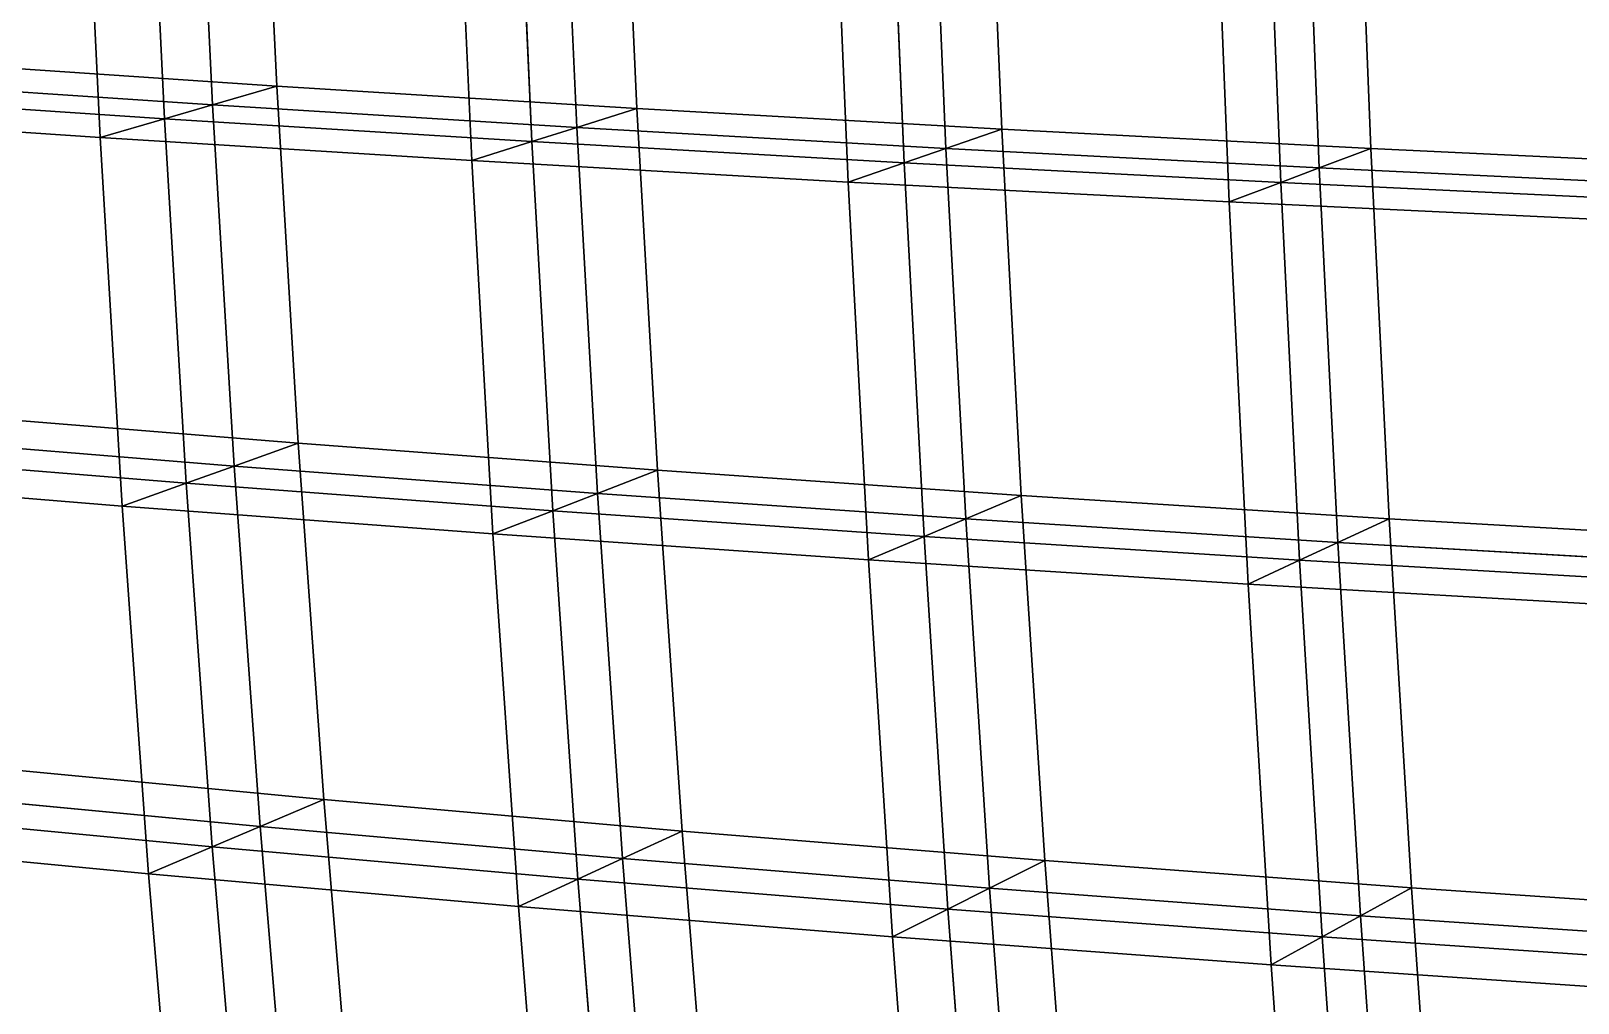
# Model space of a CAD drawing. Extents: x -25.3 to 28.3, y -25.5 to 26.5.
# Drawn here: x -15.335 to -11.232, y -6.714 to -4.135 of the extents above; entities that cross this region are included whole.
import ezdxf

# ---------------------------------------------------------------- set-up
doc = ezdxf.new("R2010")
doc.units = 0
doc.header["$MEASUREMENT"] = 0
for name, color, linetype in [('LowerTendons', 7, 'CONTINUOUS'), ('TestBases', 7, 'CONTINUOUS'), ('UpperTendons', 7, 'CONTINUOUS')]:
    doc.layers.add(name, color=color, linetype=linetype)

msp = doc.modelspace()

# ---------------------------------------------------------------- linework, layer by layer
at = {"layer": 'LowerTendons'}
for p, q in [((-14.85325, -4.33102, 31.28312), (-15.80615, -4.26712, 30.82154)), ((-13.88706, -4.3909, 31.7156), (-14.85325, -4.33102, 31.28312)), ((-12.90847, -4.4467, 32.11866), (-13.88706, -4.3909, 31.7156)), ((-11.91838, -4.49838, 32.49195), (-12.90847, -4.4467, 32.11866)), ((-10.91768, -4.5459, 32.83518), (-11.91838, -4.49838, 32.49195)), ((-14.79602, -5.28971, 31.16259), (-15.74702, -5.21225, 30.70625)), ((-13.83207, -5.36227, 31.59003), (-14.79602, -5.28971, 31.16259)), ((-12.85606, -5.42986, 31.98825), (-13.83207, -5.36227, 31.59003)), ((-11.86887, -5.49245, 32.35696), (-12.85606, -5.42986, 31.98825)), ((-10.87137, -5.54998, 32.69589), (-11.86887, -5.49245, 32.35696)), ((-14.72727, -6.24611, 31.01779), (-15.67597, -6.15547, 30.5677)), ((-13.76604, -6.33097, 31.43922), (-14.72727, -6.24611, 31.01779)), ((-12.79315, -6.41001, 31.8317), (-13.76604, -6.33097, 31.43922)), ((-11.80945, -6.48316, 32.19496), (-12.79315, -6.41001, 31.8317)), ((-10.8158, -6.55038, 32.52877), (-11.80945, -6.48316, 32.19496))]:
    msp.add_line(p, q, dxfattribs=at)
at = {"layer": 'TestBases'}
for points in [[(-14.89899, -3.37047, 31.37945), (-15.85339, -3.32044, 30.91367), (-15.80615, -4.26712, 30.82154), (-14.85325, -4.33102, 31.28312)], [(-14.89899, -3.37047, 31.37945), (-15.85339, -3.32044, 30.91367), (-15.80615, -4.26712, 30.82154), (-14.85325, -4.33102, 31.28312)], [(-14.72822, -3.33184, 31.0198), (-15.67169, -3.28239, 30.55935), (-15.62499, -4.21821, 30.46829), (-14.68301, -4.28138, 30.92457)], [(-15.02706, -3.39945, 31.64919), (-15.98966, -3.34899, 31.1794), (-15.94201, -4.3038, 31.08648), (-14.98092, -4.36825, 31.55203)], [(-15.02706, -3.39945, 31.64919), (-15.98966, -3.34899, 31.1794), (-15.94201, -4.3038, 31.08648), (-14.98092, -4.36825, 31.55203)], [(-14.72822, -3.33184, 31.0198), (-14.68301, -4.28138, 30.92457), (-14.85325, -4.33102, 31.28312), (-14.89899, -3.37047, 31.37945)], [(-14.68301, -4.28138, 30.92457), (-14.72822, -3.33184, 31.0198), (-14.89899, -3.37047, 31.37945), (-14.85325, -4.33102, 31.28312)], [(-13.77135, -3.3782, 31.45135), (-14.72822, -3.33184, 31.0198), (-14.68301, -4.28138, 30.92457), (-13.7279, -4.34057, 31.3521)], [(-15.19782, -3.43808, 32.00884), (-16.17136, -3.38704, 31.53371), (-16.12317, -4.3527, 31.43974), (-15.15116, -4.41789, 31.91057)], [(-15.02706, -3.39945, 31.64919), (-14.98092, -4.36825, 31.55203), (-15.15116, -4.41789, 31.91057), (-15.19782, -3.43808, 32.00884)], [(-14.98092, -4.36825, 31.55203), (-15.02706, -3.39945, 31.64919), (-15.19782, -3.43808, 32.00884), (-15.15116, -4.41789, 31.91057)], [(-14.89899, -3.37047, 31.37945), (-14.85325, -4.33102, 31.28312), (-14.98092, -4.36825, 31.55203), (-15.02706, -3.39945, 31.64919)], [(-14.85325, -4.33102, 31.28312), (-14.89899, -3.37047, 31.37945), (-15.02706, -3.39945, 31.64919), (-14.98092, -4.36825, 31.55203)], [(-14.05077, -3.44674, 32.0895), (-15.02706, -3.39945, 31.64919), (-14.98092, -4.36825, 31.55203), (-14.00643, -4.42864, 31.98823)], [(-14.05077, -3.44674, 32.0895), (-15.02706, -3.39945, 31.64919), (-14.98092, -4.36825, 31.55203), (-14.00643, -4.42864, 31.98823)], [(-13.93102, -3.41736, 31.81601), (-14.89899, -3.37047, 31.37945), (-14.85325, -4.33102, 31.28312), (-13.88706, -4.3909, 31.7156)], [(-13.93102, -3.41736, 31.81601), (-14.89899, -3.37047, 31.37945), (-14.85325, -4.33102, 31.28312), (-13.88706, -4.3909, 31.7156)], [(-13.77135, -3.3782, 31.45135), (-13.7279, -4.34057, 31.3521), (-13.88706, -4.3909, 31.7156), (-13.93102, -3.41736, 31.81601)], [(-13.7279, -4.34057, 31.3521), (-13.77135, -3.3782, 31.45135), (-13.93102, -3.41736, 31.81601), (-13.88706, -4.3909, 31.7156)], [(-12.80196, -3.42141, 31.85363), (-13.77135, -3.3782, 31.45135), (-13.7279, -4.34057, 31.3521), (-12.76053, -4.39573, 31.75054)], [(-14.21044, -3.48591, 32.45415), (-15.19782, -3.43808, 32.00884), (-15.15116, -4.41789, 31.91057), (-14.1656, -4.47897, 32.35173)], [(-13.93102, -3.41736, 31.81601), (-13.88706, -4.3909, 31.7156), (-14.00643, -4.42864, 31.98823), (-14.05077, -3.44674, 32.0895)], [(-13.88706, -4.3909, 31.7156), (-13.93102, -3.41736, 31.81601), (-14.05077, -3.44674, 32.0895), (-14.00643, -4.42864, 31.98823)], [(-12.95039, -3.46107, 32.22295), (-13.93102, -3.41736, 31.81601), (-13.88706, -4.3909, 31.7156), (-12.90847, -4.4467, 32.11866)], [(-12.95039, -3.46107, 32.22295), (-13.93102, -3.41736, 31.81601), (-13.88706, -4.3909, 31.7156), (-12.90847, -4.4467, 32.11866)], [(-12.80196, -3.42141, 31.85363), (-12.76053, -4.39573, 31.75054), (-12.90847, -4.4467, 32.11866), (-12.95039, -3.46107, 32.22295)], [(-12.76053, -4.39573, 31.75054), (-12.80196, -3.42141, 31.85363), (-12.95039, -3.46107, 32.22295), (-12.90847, -4.4467, 32.11866)], [(-11.82094, -3.46143, 32.22629), (-12.80196, -3.42141, 31.85363), (-12.76053, -4.39573, 31.75054), (-11.78178, -4.44682, 32.11955)], [(-14.05077, -3.44674, 32.0895), (-14.00643, -4.42864, 31.98823), (-14.1656, -4.47897, 32.35173), (-14.21044, -3.48591, 32.45415)], [(-14.00643, -4.42864, 31.98823), (-14.05077, -3.44674, 32.0895), (-14.21044, -3.48591, 32.45415), (-14.1656, -4.47897, 32.35173)], [(-13.21014, -3.53049, 32.86925), (-14.21044, -3.48591, 32.45415), (-14.1656, -4.47897, 32.35173), (-13.16738, -4.53589, 32.76287)], [(-13.06171, -3.49083, 32.49994), (-14.05077, -3.44674, 32.0895), (-14.00643, -4.42864, 31.98823), (-13.01944, -4.48492, 32.39475)], [(-13.06171, -3.49083, 32.49994), (-14.05077, -3.44674, 32.0895), (-14.00643, -4.42864, 31.98823), (-13.01944, -4.48492, 32.39475)], [(-12.95039, -3.46107, 32.22295), (-12.90847, -4.4467, 32.11866), (-13.01944, -4.48492, 32.39475), (-13.06171, -3.49083, 32.49994)], [(-12.90847, -4.4467, 32.11866), (-12.95039, -3.46107, 32.22295), (-13.06171, -3.49083, 32.49994), (-13.01944, -4.48492, 32.39475)], [(-11.95799, -3.50157, 32.59993), (-12.95039, -3.46107, 32.22295), (-12.90847, -4.4467, 32.11866), (-11.91838, -4.49838, 32.49195)], [(-11.95799, -3.50157, 32.59993), (-12.95039, -3.46107, 32.22295), (-12.90847, -4.4467, 32.11866), (-11.91838, -4.49838, 32.49195)], [(-11.82094, -3.46143, 32.22629), (-11.78178, -4.44682, 32.11955), (-11.91838, -4.49838, 32.49195), (-11.95799, -3.50157, 32.59993)], [(-11.78178, -4.44682, 32.11955), (-11.82094, -3.46143, 32.22629), (-11.95799, -3.50157, 32.59993), (-11.91838, -4.49838, 32.49195)], [(-10.82919, -3.49825, 32.56902), (-11.82094, -3.46143, 32.22629), (-11.78178, -4.44682, 32.11955), (-10.79255, -4.4938, 32.45884)], [(-13.06171, -3.49083, 32.49994), (-13.01944, -4.48492, 32.39475), (-13.16738, -4.53589, 32.76287), (-13.21014, -3.53049, 32.86925)], [(-13.01944, -4.48492, 32.39475), (-13.06171, -3.49083, 32.49994), (-13.21014, -3.53049, 32.86925), (-13.16738, -4.53589, 32.76287)], [(-12.06078, -3.53167, 32.88016), (-13.06171, -3.49083, 32.49994), (-13.01944, -4.48492, 32.39475), (-12.02083, -4.53705, 32.77125)], [(-12.06078, -3.53167, 32.88016), (-13.06171, -3.49083, 32.49994), (-13.01944, -4.48492, 32.39475), (-12.02083, -4.53705, 32.77125)], [(-11.95799, -3.50157, 32.59993), (-11.91838, -4.49838, 32.49195), (-12.02083, -4.53705, 32.77125), (-12.06078, -3.53167, 32.88016)], [(-11.91838, -4.49838, 32.49195), (-11.95799, -3.50157, 32.59993), (-12.06078, -3.53167, 32.88016), (-12.02083, -4.53705, 32.77125)], [(-10.95474, -3.53881, 32.94663), (-11.95799, -3.50157, 32.59993), (-11.91838, -4.49838, 32.49195), (-10.91768, -4.5459, 32.83518)], [(-10.95474, -3.53881, 32.94663), (-11.95799, -3.50157, 32.59993), (-11.91838, -4.49838, 32.49195), (-10.91768, -4.5459, 32.83518)], [(-12.19784, -3.5718, 33.2538), (-13.21014, -3.53049, 32.86925), (-13.16738, -4.53589, 32.76287), (-12.15743, -4.5886, 33.14365)], [(-12.06078, -3.53167, 32.88016), (-12.02083, -4.53705, 32.77125), (-12.15743, -4.5886, 33.14365), (-12.19784, -3.5718, 33.2538)], [(-12.02083, -4.53705, 32.77125), (-12.06078, -3.53167, 32.88016), (-12.19784, -3.5718, 33.2538), (-12.15743, -4.5886, 33.14365)], [(-11.04891, -3.56922, 33.22984), (-12.06078, -3.53167, 32.88016), (-12.02083, -4.53705, 32.77125), (-11.01153, -4.58497, 33.11743)], [(-11.04891, -3.56922, 33.22984), (-12.06078, -3.53167, 32.88016), (-12.02083, -4.53705, 32.77125), (-11.01153, -4.58497, 33.11743)], [(-11.17446, -3.60978, 33.60745), (-12.19784, -3.5718, 33.2538), (-12.15743, -4.5886, 33.14365), (-11.13666, -4.63708, 33.49376)], [(-15.62499, -4.21821, 30.46829), (-14.68301, -4.28138, 30.92457), (-14.85325, -4.33102, 31.28312), (-15.80615, -4.26712, 30.82154)], [(-14.68301, -4.28138, 30.92457), (-15.62499, -4.21821, 30.46829), (-15.80615, -4.26712, 30.82154), (-14.85325, -4.33102, 31.28312)], [(-14.68301, -4.28138, 30.92457), (-15.62499, -4.21821, 30.46829), (-15.56654, -5.15251, 30.35432), (-14.62644, -5.22908, 30.80542)], [(-15.94201, -4.3038, 31.08648), (-14.98092, -4.36825, 31.55203), (-15.15116, -4.41789, 31.91057), (-16.12317, -4.3527, 31.43974)], [(-14.98092, -4.36825, 31.55203), (-15.94201, -4.3038, 31.08648), (-16.12317, -4.3527, 31.43974), (-15.15116, -4.41789, 31.91057)], [(-15.80615, -4.26712, 30.82154), (-14.85325, -4.33102, 31.28312), (-14.98092, -4.36825, 31.55203), (-15.94201, -4.3038, 31.08648)], [(-14.85325, -4.33102, 31.28312), (-15.80615, -4.26712, 30.82154), (-15.94201, -4.3038, 31.08648), (-14.98092, -4.36825, 31.55203)], [(-14.98092, -4.36825, 31.55203), (-15.94201, -4.3038, 31.08648), (-15.88238, -5.25705, 30.9702), (-14.9232, -5.33518, 31.43046)], [(-14.98092, -4.36825, 31.55203), (-15.94201, -4.3038, 31.08648), (-15.88238, -5.25705, 30.9702), (-14.9232, -5.33518, 31.43046)], [(-14.85325, -4.33102, 31.28312), (-15.80615, -4.26712, 30.82154), (-15.74702, -5.21225, 30.70625), (-14.79602, -5.28971, 31.16259)], [(-14.85325, -4.33102, 31.28312), (-15.80615, -4.26712, 30.82154), (-15.74702, -5.21225, 30.70625), (-14.79602, -5.28971, 31.16259)], [(-14.68301, -4.28138, 30.92457), (-13.7279, -4.34057, 31.3521), (-13.88706, -4.3909, 31.7156), (-14.85325, -4.33102, 31.28312)], [(-13.7279, -4.34057, 31.3521), (-14.68301, -4.28138, 30.92457), (-14.85325, -4.33102, 31.28312), (-13.88706, -4.3909, 31.7156)], [(-14.68301, -4.28138, 30.92457), (-14.62644, -5.22908, 30.80542), (-14.79602, -5.28971, 31.16259), (-14.85325, -4.33102, 31.28312)], [(-14.62644, -5.22908, 30.80542), (-14.68301, -4.28138, 30.92457), (-14.85325, -4.33102, 31.28312), (-14.79602, -5.28971, 31.16259)], [(-13.7279, -4.34057, 31.3521), (-14.68301, -4.28138, 30.92457), (-14.62644, -5.22908, 30.80542), (-13.67354, -5.30081, 31.22796)], [(-14.85325, -4.33102, 31.28312), (-13.88706, -4.3909, 31.7156), (-14.00643, -4.42864, 31.98823), (-14.98092, -4.36825, 31.55203)], [(-13.88706, -4.3909, 31.7156), (-14.85325, -4.33102, 31.28312), (-14.98092, -4.36825, 31.55203), (-14.00643, -4.42864, 31.98823)], [(-14.85325, -4.33102, 31.28312), (-14.79602, -5.28971, 31.16259), (-14.9232, -5.33518, 31.43046), (-14.98092, -4.36825, 31.55203)], [(-14.79602, -5.28971, 31.16259), (-14.85325, -4.33102, 31.28312), (-14.98092, -4.36825, 31.55203), (-14.9232, -5.33518, 31.43046)], [(-13.88706, -4.3909, 31.7156), (-14.85325, -4.33102, 31.28312), (-14.79602, -5.28971, 31.16259), (-13.83207, -5.36227, 31.59003)], [(-13.88706, -4.3909, 31.7156), (-14.85325, -4.33102, 31.28312), (-14.79602, -5.28971, 31.16259), (-13.83207, -5.36227, 31.59003)], [(-13.7279, -4.34057, 31.3521), (-12.76053, -4.39573, 31.75054), (-12.90847, -4.4467, 32.11866), (-13.88706, -4.3909, 31.7156)], [(-12.76053, -4.39573, 31.75054), (-13.7279, -4.34057, 31.3521), (-13.88706, -4.3909, 31.7156), (-12.90847, -4.4467, 32.11866)], [(-13.7279, -4.34057, 31.3521), (-13.67354, -5.30081, 31.22796), (-13.83207, -5.36227, 31.59003), (-13.88706, -4.3909, 31.7156)], [(-13.67354, -5.30081, 31.22796), (-13.7279, -4.34057, 31.3521), (-13.88706, -4.3909, 31.7156), (-13.83207, -5.36227, 31.59003)], [(-12.76053, -4.39573, 31.75054), (-13.7279, -4.34057, 31.3521), (-13.67354, -5.30081, 31.22796), (-12.70872, -5.36763, 31.62162)], [(-15.15116, -4.41789, 31.91057), (-16.12317, -4.3527, 31.43974), (-16.06286, -5.31679, 31.32213), (-15.09279, -5.39581, 31.78762)], [(-14.98092, -4.36825, 31.55203), (-14.00643, -4.42864, 31.98823), (-14.1656, -4.47897, 32.35173), (-15.15116, -4.41789, 31.91057)], [(-14.00643, -4.42864, 31.98823), (-14.98092, -4.36825, 31.55203), (-15.15116, -4.41789, 31.91057), (-14.1656, -4.47897, 32.35173)], [(-14.98092, -4.36825, 31.55203), (-14.9232, -5.33518, 31.43046), (-15.09279, -5.39581, 31.78762), (-15.15116, -4.41789, 31.91057)], [(-14.9232, -5.33518, 31.43046), (-14.98092, -4.36825, 31.55203), (-15.15116, -4.41789, 31.91057), (-15.09279, -5.39581, 31.78762)], [(-14.00643, -4.42864, 31.98823), (-14.98092, -4.36825, 31.55203), (-14.9232, -5.33518, 31.43046), (-13.95097, -5.40836, 31.86157)], [(-14.00643, -4.42864, 31.98823), (-14.98092, -4.36825, 31.55203), (-14.9232, -5.33518, 31.43046), (-13.95097, -5.40836, 31.86157)], [(-14.1656, -4.47897, 32.35173), (-15.15116, -4.41789, 31.91057), (-15.09279, -5.39581, 31.78762), (-14.10951, -5.46982, 32.22364)], [(-14.00643, -4.42864, 31.98823), (-13.01944, -4.48492, 32.39475), (-13.16738, -4.53589, 32.76287), (-14.1656, -4.47897, 32.35173)], [(-13.01944, -4.48492, 32.39475), (-14.00643, -4.42864, 31.98823), (-14.1656, -4.47897, 32.35173), (-13.16738, -4.53589, 32.76287)], [(-14.00643, -4.42864, 31.98823), (-13.95097, -5.40836, 31.86157), (-14.10951, -5.46982, 32.22364), (-14.1656, -4.47897, 32.35173)], [(-13.95097, -5.40836, 31.86157), (-14.00643, -4.42864, 31.98823), (-14.1656, -4.47897, 32.35173), (-14.10951, -5.46982, 32.22364)], [(-13.88706, -4.3909, 31.7156), (-12.90847, -4.4467, 32.11866), (-13.01944, -4.48492, 32.39475), (-14.00643, -4.42864, 31.98823)], [(-12.90847, -4.4467, 32.11866), (-13.88706, -4.3909, 31.7156), (-14.00643, -4.42864, 31.98823), (-13.01944, -4.48492, 32.39475)], [(-13.88706, -4.3909, 31.7156), (-13.83207, -5.36227, 31.59003), (-13.95097, -5.40836, 31.86157), (-14.00643, -4.42864, 31.98823)], [(-13.83207, -5.36227, 31.59003), (-13.88706, -4.3909, 31.7156), (-14.00643, -4.42864, 31.98823), (-13.95097, -5.40836, 31.86157)], [(-13.01944, -4.48492, 32.39475), (-14.00643, -4.42864, 31.98823), (-13.95097, -5.40836, 31.86157), (-12.96657, -5.47654, 32.26322)], [(-13.01944, -4.48492, 32.39475), (-14.00643, -4.42864, 31.98823), (-13.95097, -5.40836, 31.86157), (-12.96657, -5.47654, 32.26322)], [(-12.90847, -4.4467, 32.11866), (-13.88706, -4.3909, 31.7156), (-13.83207, -5.36227, 31.59003), (-12.85606, -5.42986, 31.98825)], [(-12.90847, -4.4467, 32.11866), (-13.88706, -4.3909, 31.7156), (-13.83207, -5.36227, 31.59003), (-12.85606, -5.42986, 31.98825)], [(-12.76053, -4.39573, 31.75054), (-11.78178, -4.44682, 32.11955), (-11.91838, -4.49838, 32.49195), (-12.90847, -4.4467, 32.11866)], [(-11.78178, -4.44682, 32.11955), (-12.76053, -4.39573, 31.75054), (-12.90847, -4.4467, 32.11866), (-11.91838, -4.49838, 32.49195)], [(-12.76053, -4.39573, 31.75054), (-12.70872, -5.36763, 31.62162), (-12.85606, -5.42986, 31.98825), (-12.90847, -4.4467, 32.11866)], [(-12.70872, -5.36763, 31.62162), (-12.76053, -4.39573, 31.75054), (-12.90847, -4.4467, 32.11866), (-12.85606, -5.42986, 31.98825)], [(-11.78178, -4.44682, 32.11955), (-12.76053, -4.39573, 31.75054), (-12.70872, -5.36763, 31.62162), (-11.73283, -5.4295, 31.98611)], [(-12.90847, -4.4467, 32.11866), (-11.91838, -4.49838, 32.49195), (-12.02083, -4.53705, 32.77125), (-13.01944, -4.48492, 32.39475)], [(-11.91838, -4.49838, 32.49195), (-12.90847, -4.4467, 32.11866), (-13.01944, -4.48492, 32.39475), (-12.02083, -4.53705, 32.77125)], [(-12.90847, -4.4467, 32.11866), (-12.85606, -5.42986, 31.98825), (-12.96657, -5.47654, 32.26322), (-13.01944, -4.48492, 32.39475)], [(-12.85606, -5.42986, 31.98825), (-12.90847, -4.4467, 32.11866), (-13.01944, -4.48492, 32.39475), (-12.96657, -5.47654, 32.26322)], [(-11.91838, -4.49838, 32.49195), (-12.90847, -4.4467, 32.11866), (-12.85606, -5.42986, 31.98825), (-11.86887, -5.49245, 32.35696)], [(-11.91838, -4.49838, 32.49195), (-12.90847, -4.4467, 32.11866), (-12.85606, -5.42986, 31.98825), (-11.86887, -5.49245, 32.35696)], [(-11.78178, -4.44682, 32.11955), (-10.79255, -4.4938, 32.45884), (-10.91768, -4.5459, 32.83518), (-11.91838, -4.49838, 32.49195)], [(-10.79255, -4.4938, 32.45884), (-11.78178, -4.44682, 32.11955), (-11.91838, -4.49838, 32.49195), (-10.91768, -4.5459, 32.83518)], [(-11.78178, -4.44682, 32.11955), (-11.73283, -5.4295, 31.98611), (-11.86887, -5.49245, 32.35696), (-11.91838, -4.49838, 32.49195)], [(-11.73283, -5.4295, 31.98611), (-11.78178, -4.44682, 32.11955), (-11.91838, -4.49838, 32.49195), (-11.86887, -5.49245, 32.35696)], [(-10.79255, -4.4938, 32.45884), (-11.78178, -4.44682, 32.11955), (-11.73283, -5.4295, 31.98611), (-10.74677, -5.48637, 32.32115)], [(-13.16738, -4.53589, 32.76287), (-14.1656, -4.47897, 32.35173), (-14.10951, -5.46982, 32.22364), (-13.11392, -5.53877, 32.62985)], [(-13.01944, -4.48492, 32.39475), (-12.02083, -4.53705, 32.77125), (-12.15743, -4.5886, 33.14365), (-13.16738, -4.53589, 32.76287)], [(-12.02083, -4.53705, 32.77125), (-13.01944, -4.48492, 32.39475), (-13.16738, -4.53589, 32.76287), (-12.15743, -4.5886, 33.14365)], [(-13.01944, -4.48492, 32.39475), (-12.96657, -5.47654, 32.26322), (-13.11392, -5.53877, 32.62985), (-13.16738, -4.53589, 32.76287)], [(-12.96657, -5.47654, 32.26322), (-13.01944, -4.48492, 32.39475), (-13.16738, -4.53589, 32.76287), (-13.11392, -5.53877, 32.62985)], [(-12.02083, -4.53705, 32.77125), (-13.01944, -4.48492, 32.39475), (-12.96657, -5.47654, 32.26322), (-11.97089, -5.53966, 32.6351)], [(-12.02083, -4.53705, 32.77125), (-13.01944, -4.48492, 32.39475), (-12.96657, -5.47654, 32.26322), (-11.97089, -5.53966, 32.6351)], [(-11.91838, -4.49838, 32.49195), (-10.91768, -4.5459, 32.83518), (-11.01153, -4.58497, 33.11743), (-12.02083, -4.53705, 32.77125)], [(-10.91768, -4.5459, 32.83518), (-11.91838, -4.49838, 32.49195), (-12.02083, -4.53705, 32.77125), (-11.01153, -4.58497, 33.11743)], [(-11.91838, -4.49838, 32.49195), (-11.86887, -5.49245, 32.35696), (-11.97089, -5.53966, 32.6351), (-12.02083, -4.53705, 32.77125)], [(-11.86887, -5.49245, 32.35696), (-11.91838, -4.49838, 32.49195), (-12.02083, -4.53705, 32.77125), (-11.97089, -5.53966, 32.6351)], [(-10.91768, -4.5459, 32.83518), (-11.91838, -4.49838, 32.49195), (-11.86887, -5.49245, 32.35696), (-10.87137, -5.54998, 32.69589)], [(-10.91768, -4.5459, 32.83518), (-11.91838, -4.49838, 32.49195), (-11.86887, -5.49245, 32.35696), (-10.87137, -5.54998, 32.69589)], [(-12.15743, -4.5886, 33.14365), (-13.16738, -4.53589, 32.76287), (-13.11392, -5.53877, 32.62985), (-12.10693, -5.60261, 33.00596)], [(-12.02083, -4.53705, 32.77125), (-11.01153, -4.58497, 33.11743), (-11.13666, -4.63708, 33.49376), (-12.15743, -4.5886, 33.14365)], [(-11.01153, -4.58497, 33.11743), (-12.02083, -4.53705, 32.77125), (-12.15743, -4.5886, 33.14365), (-11.13666, -4.63708, 33.49376)], [(-12.02083, -4.53705, 32.77125), (-11.97089, -5.53966, 32.6351), (-12.10693, -5.60261, 33.00596), (-12.15743, -4.5886, 33.14365)], [(-11.97089, -5.53966, 32.6351), (-12.02083, -4.53705, 32.77125), (-12.15743, -4.5886, 33.14365), (-12.10693, -5.60261, 33.00596)], [(-11.01153, -4.58497, 33.11743), (-12.02083, -4.53705, 32.77125), (-11.97089, -5.53966, 32.6351), (-10.96482, -5.59769, 32.97694)], [(-11.01153, -4.58497, 33.11743), (-12.02083, -4.53705, 32.77125), (-11.97089, -5.53966, 32.6351), (-10.96482, -5.59769, 32.97694)], [(-11.13666, -4.63708, 33.49376), (-12.15743, -4.5886, 33.14365), (-12.10693, -5.60261, 33.00596), (-11.08942, -5.6613, 33.35168)], [(-15.56654, -5.15251, 30.35432), (-14.62644, -5.22908, 30.80542), (-14.79602, -5.28971, 31.16259), (-15.74702, -5.21225, 30.70625)], [(-14.62644, -5.22908, 30.80542), (-15.56654, -5.15251, 30.35432), (-15.74702, -5.21225, 30.70625), (-14.79602, -5.28971, 31.16259)], [(-14.62644, -5.22908, 30.80542), (-15.56654, -5.15251, 30.35432), (-15.4963, -6.08492, 30.21735), (-14.55848, -6.17452, 30.66229)], [(-15.74702, -5.21225, 30.70625), (-14.79602, -5.28971, 31.16259), (-14.9232, -5.33518, 31.43046), (-15.88238, -5.25705, 30.9702)], [(-14.79602, -5.28971, 31.16259), (-15.74702, -5.21225, 30.70625), (-15.88238, -5.25705, 30.9702), (-14.9232, -5.33518, 31.43046)], [(-14.79602, -5.28971, 31.16259), (-15.74702, -5.21225, 30.70625), (-15.67597, -6.15547, 30.5677), (-14.72727, -6.24611, 31.01779)], [(-14.79602, -5.28971, 31.16259), (-15.74702, -5.21225, 30.70625), (-15.67597, -6.15547, 30.5677), (-14.72727, -6.24611, 31.01779)], [(-14.62644, -5.22908, 30.80542), (-13.67354, -5.30081, 31.22796), (-13.83207, -5.36227, 31.59003), (-14.79602, -5.28971, 31.16259)], [(-13.67354, -5.30081, 31.22796), (-14.62644, -5.22908, 30.80542), (-14.79602, -5.28971, 31.16259), (-13.83207, -5.36227, 31.59003)], [(-14.62644, -5.22908, 30.80542), (-14.55848, -6.17452, 30.66229), (-14.72727, -6.24611, 31.01779), (-14.79602, -5.28971, 31.16259)], [(-14.55848, -6.17452, 30.66229), (-14.62644, -5.22908, 30.80542), (-14.79602, -5.28971, 31.16259), (-14.72727, -6.24611, 31.01779)], [(-13.67354, -5.30081, 31.22796), (-14.62644, -5.22908, 30.80542), (-14.55848, -6.17452, 30.66229), (-13.60827, -6.25841, 31.07889)], [(-15.88238, -5.25705, 30.9702), (-14.9232, -5.33518, 31.43046), (-15.09279, -5.39581, 31.78762), (-16.06286, -5.31679, 31.32213)], [(-14.9232, -5.33518, 31.43046), (-15.88238, -5.25705, 30.9702), (-16.06286, -5.31679, 31.32213), (-15.09279, -5.39581, 31.78762)], [(-14.9232, -5.33518, 31.43046), (-15.88238, -5.25705, 30.9702), (-15.81072, -6.20839, 30.83046), (-14.85387, -6.2998, 31.28442)], [(-14.9232, -5.33518, 31.43046), (-15.88238, -5.25705, 30.9702), (-15.81072, -6.20839, 30.83046), (-14.85387, -6.2998, 31.28442)], [(-14.79602, -5.28971, 31.16259), (-13.83207, -5.36227, 31.59003), (-13.95097, -5.40836, 31.86157), (-14.9232, -5.33518, 31.43046)], [(-13.83207, -5.36227, 31.59003), (-14.79602, -5.28971, 31.16259), (-14.9232, -5.33518, 31.43046), (-13.95097, -5.40836, 31.86157)], [(-14.79602, -5.28971, 31.16259), (-14.72727, -6.24611, 31.01779), (-14.85387, -6.2998, 31.28442), (-14.9232, -5.33518, 31.43046)], [(-14.72727, -6.24611, 31.01779), (-14.79602, -5.28971, 31.16259), (-14.9232, -5.33518, 31.43046), (-14.85387, -6.2998, 31.28442)], [(-13.83207, -5.36227, 31.59003), (-14.79602, -5.28971, 31.16259), (-14.72727, -6.24611, 31.01779), (-13.76604, -6.33097, 31.43922)], [(-13.83207, -5.36227, 31.59003), (-14.79602, -5.28971, 31.16259), (-14.72727, -6.24611, 31.01779), (-13.76604, -6.33097, 31.43922)], [(-15.09279, -5.39581, 31.78762), (-16.06286, -5.31679, 31.32213), (-15.99038, -6.27894, 31.1808), (-15.02266, -6.37139, 31.63993)], [(-13.67354, -5.30081, 31.22796), (-12.70872, -5.36763, 31.62162), (-12.85606, -5.42986, 31.98825), (-13.83207, -5.36227, 31.59003)], [(-12.70872, -5.36763, 31.62162), (-13.67354, -5.30081, 31.22796), (-13.83207, -5.36227, 31.59003), (-12.85606, -5.42986, 31.98825)], [(-13.67354, -5.30081, 31.22796), (-13.60827, -6.25841, 31.07889), (-13.76604, -6.33097, 31.43922), (-13.83207, -5.36227, 31.59003)], [(-13.60827, -6.25841, 31.07889), (-13.67354, -5.30081, 31.22796), (-13.83207, -5.36227, 31.59003), (-13.76604, -6.33097, 31.43922)], [(-12.70872, -5.36763, 31.62162), (-13.67354, -5.30081, 31.22796), (-13.60827, -6.25841, 31.07889), (-12.64652, -6.33654, 31.46687)], [(-14.9232, -5.33518, 31.43046), (-13.95097, -5.40836, 31.86157), (-14.10951, -5.46982, 32.22364), (-15.09279, -5.39581, 31.78762)], [(-13.95097, -5.40836, 31.86157), (-14.9232, -5.33518, 31.43046), (-15.09279, -5.39581, 31.78762), (-14.10951, -5.46982, 32.22364)], [(-14.9232, -5.33518, 31.43046), (-14.85387, -6.2998, 31.28442), (-15.02266, -6.37139, 31.63993), (-15.09279, -5.39581, 31.78762)], [(-14.85387, -6.2998, 31.28442), (-14.9232, -5.33518, 31.43046), (-15.09279, -5.39581, 31.78762), (-15.02266, -6.37139, 31.63993)], [(-13.95097, -5.40836, 31.86157), (-14.9232, -5.33518, 31.43046), (-14.85387, -6.2998, 31.28442), (-13.88438, -6.3854, 31.70948)], [(-13.95097, -5.40836, 31.86157), (-14.9232, -5.33518, 31.43046), (-14.85387, -6.2998, 31.28442), (-13.88438, -6.3854, 31.70948)], [(-13.83207, -5.36227, 31.59003), (-12.85606, -5.42986, 31.98825), (-12.96657, -5.47654, 32.26322), (-13.95097, -5.40836, 31.86157)], [(-12.85606, -5.42986, 31.98825), (-13.83207, -5.36227, 31.59003), (-13.95097, -5.40836, 31.86157), (-12.96657, -5.47654, 32.26322)], [(-13.83207, -5.36227, 31.59003), (-13.76604, -6.33097, 31.43922), (-13.88438, -6.3854, 31.70948), (-13.95097, -5.40836, 31.86157)], [(-13.76604, -6.33097, 31.43922), (-13.83207, -5.36227, 31.59003), (-13.95097, -5.40836, 31.86157), (-13.88438, -6.3854, 31.70948)], [(-12.85606, -5.42986, 31.98825), (-13.83207, -5.36227, 31.59003), (-13.76604, -6.33097, 31.43922), (-12.79315, -6.41001, 31.8317)], [(-12.85606, -5.42986, 31.98825), (-13.83207, -5.36227, 31.59003), (-13.76604, -6.33097, 31.43922), (-12.79315, -6.41001, 31.8317)], [(-12.70872, -5.36763, 31.62162), (-11.73283, -5.4295, 31.98611), (-11.86887, -5.49245, 32.35696), (-12.85606, -5.42986, 31.98825)], [(-11.73283, -5.4295, 31.98611), (-12.70872, -5.36763, 31.62162), (-12.85606, -5.42986, 31.98825), (-11.86887, -5.49245, 32.35696)], [(-12.70872, -5.36763, 31.62162), (-12.64652, -6.33654, 31.46687), (-12.79315, -6.41001, 31.8317), (-12.85606, -5.42986, 31.98825)], [(-12.64652, -6.33654, 31.46687), (-12.70872, -5.36763, 31.62162), (-12.85606, -5.42986, 31.98825), (-12.79315, -6.41001, 31.8317)], [(-11.73283, -5.4295, 31.98611), (-12.70872, -5.36763, 31.62162), (-12.64652, -6.33654, 31.46687), (-11.67409, -6.40885, 31.82597)], [(-14.10951, -5.46982, 32.22364), (-15.09279, -5.39581, 31.78762), (-15.02266, -6.37139, 31.63993), (-14.04215, -6.45796, 32.06981)], [(-13.95097, -5.40836, 31.86157), (-12.96657, -5.47654, 32.26322), (-13.11392, -5.53877, 32.62985), (-14.10951, -5.46982, 32.22364)], [(-12.96657, -5.47654, 32.26322), (-13.95097, -5.40836, 31.86157), (-14.10951, -5.46982, 32.22364), (-13.11392, -5.53877, 32.62985)], [(-13.95097, -5.40836, 31.86157), (-13.88438, -6.3854, 31.70948), (-14.04215, -6.45796, 32.06981), (-14.10951, -5.46982, 32.22364)], [(-13.88438, -6.3854, 31.70948), (-13.95097, -5.40836, 31.86157), (-14.10951, -5.46982, 32.22364), (-14.04215, -6.45796, 32.06981)], [(-12.96657, -5.47654, 32.26322), (-13.95097, -5.40836, 31.86157), (-13.88438, -6.3854, 31.70948), (-12.90312, -6.46511, 32.10533)], [(-12.96657, -5.47654, 32.26322), (-13.95097, -5.40836, 31.86157), (-13.88438, -6.3854, 31.70948), (-12.90312, -6.46511, 32.10533)], [(-12.85606, -5.42986, 31.98825), (-11.86887, -5.49245, 32.35696), (-11.97089, -5.53966, 32.6351), (-12.96657, -5.47654, 32.26322)], [(-11.86887, -5.49245, 32.35696), (-12.85606, -5.42986, 31.98825), (-12.96657, -5.47654, 32.26322), (-11.97089, -5.53966, 32.6351)], [(-12.85606, -5.42986, 31.98825), (-12.79315, -6.41001, 31.8317), (-12.90312, -6.46511, 32.10533), (-12.96657, -5.47654, 32.26322)], [(-12.79315, -6.41001, 31.8317), (-12.85606, -5.42986, 31.98825), (-12.96657, -5.47654, 32.26322), (-12.90312, -6.46511, 32.10533)], [(-11.86887, -5.49245, 32.35696), (-12.85606, -5.42986, 31.98825), (-12.79315, -6.41001, 31.8317), (-11.80945, -6.48316, 32.19496)], [(-11.86887, -5.49245, 32.35696), (-12.85606, -5.42986, 31.98825), (-12.79315, -6.41001, 31.8317), (-11.80945, -6.48316, 32.19496)], [(-11.73283, -5.4295, 31.98611), (-10.74677, -5.48637, 32.32115), (-10.87137, -5.54998, 32.69589), (-11.86887, -5.49245, 32.35696)], [(-10.74677, -5.48637, 32.32115), (-11.73283, -5.4295, 31.98611), (-11.86887, -5.49245, 32.35696), (-10.87137, -5.54998, 32.69589)], [(-11.73283, -5.4295, 31.98611), (-11.67409, -6.40885, 31.82597), (-11.80945, -6.48316, 32.19496), (-11.86887, -5.49245, 32.35696)], [(-11.67409, -6.40885, 31.82597), (-11.73283, -5.4295, 31.98611), (-11.86887, -5.49245, 32.35696), (-11.80945, -6.48316, 32.19496)], [(-10.74677, -5.48637, 32.32115), (-11.73283, -5.4295, 31.98611), (-11.67409, -6.40885, 31.82597), (-10.69184, -6.4753, 32.15595)], [(-13.11392, -5.53877, 32.62985), (-14.10951, -5.46982, 32.22364), (-14.04215, -6.45796, 32.06981), (-13.04974, -6.53858, 32.47016)], [(-12.96657, -5.47654, 32.26322), (-11.97089, -5.53966, 32.6351), (-12.10693, -5.60261, 33.00596), (-13.11392, -5.53877, 32.62985)], [(-11.97089, -5.53966, 32.6351), (-12.96657, -5.47654, 32.26322), (-13.11392, -5.53877, 32.62985), (-12.10693, -5.60261, 33.00596)], [(-12.96657, -5.47654, 32.26322), (-12.90312, -6.46511, 32.10533), (-13.04974, -6.53858, 32.47016), (-13.11392, -5.53877, 32.62985)], [(-12.90312, -6.46511, 32.10533), (-12.96657, -5.47654, 32.26322), (-13.11392, -5.53877, 32.62985), (-13.04974, -6.53858, 32.47016)], [(-11.97089, -5.53966, 32.6351), (-12.96657, -5.47654, 32.26322), (-12.90312, -6.46511, 32.10533), (-11.91096, -6.53889, 32.47171)], [(-11.97089, -5.53966, 32.6351), (-12.96657, -5.47654, 32.26322), (-12.90312, -6.46511, 32.10533), (-11.91096, -6.53889, 32.47171)], [(-11.86887, -5.49245, 32.35696), (-10.87137, -5.54998, 32.69589), (-10.96482, -5.59769, 32.97694), (-11.97089, -5.53966, 32.6351)], [(-10.87137, -5.54998, 32.69589), (-11.86887, -5.49245, 32.35696), (-11.97089, -5.53966, 32.6351), (-10.96482, -5.59769, 32.97694)], [(-11.86887, -5.49245, 32.35696), (-11.80945, -6.48316, 32.19496), (-11.91096, -6.53889, 32.47171), (-11.97089, -5.53966, 32.6351)], [(-11.80945, -6.48316, 32.19496), (-11.86887, -5.49245, 32.35696), (-11.97089, -5.53966, 32.6351), (-11.91096, -6.53889, 32.47171)], [(-10.87137, -5.54998, 32.69589), (-11.86887, -5.49245, 32.35696), (-11.80945, -6.48316, 32.19496), (-10.8158, -6.55038, 32.52877)], [(-10.87137, -5.54998, 32.69589), (-11.86887, -5.49245, 32.35696), (-11.80945, -6.48316, 32.19496), (-10.8158, -6.55038, 32.52877)], [(-12.10693, -5.60261, 33.00596), (-13.11392, -5.53877, 32.62985), (-13.04974, -6.53858, 32.47016), (-12.04631, -6.61319, 32.84071)], [(-11.97089, -5.53966, 32.6351), (-10.96482, -5.59769, 32.97694), (-11.08942, -5.6613, 33.35168), (-12.10693, -5.60261, 33.00596)], [(-10.96482, -5.59769, 32.97694), (-11.97089, -5.53966, 32.6351), (-12.10693, -5.60261, 33.00596), (-11.08942, -5.6613, 33.35168)], [(-11.97089, -5.53966, 32.6351), (-11.91096, -6.53889, 32.47171), (-12.04631, -6.61319, 32.84071), (-12.10693, -5.60261, 33.00596)], [(-11.91096, -6.53889, 32.47171), (-11.97089, -5.53966, 32.6351), (-12.10693, -5.60261, 33.00596), (-12.04631, -6.61319, 32.84071)], [(-10.96482, -5.59769, 32.97694), (-11.97089, -5.53966, 32.6351), (-11.91096, -6.53889, 32.47171), (-10.90878, -6.60669, 32.80839)], [(-10.96482, -5.59769, 32.97694), (-11.97089, -5.53966, 32.6351), (-11.91096, -6.53889, 32.47171), (-10.90878, -6.60669, 32.80839)], [(-11.08942, -5.6613, 33.35168), (-12.10693, -5.60261, 33.00596), (-12.04631, -6.61319, 32.84071), (-11.03274, -6.68176, 33.18121)], [(-15.4963, -6.08492, 30.21735), (-14.55848, -6.17452, 30.66229), (-14.72727, -6.24611, 31.01779), (-15.67597, -6.15547, 30.5677)], [(-14.55848, -6.17452, 30.66229), (-15.4963, -6.08492, 30.21735), (-15.67597, -6.15547, 30.5677), (-14.72727, -6.24611, 31.01779)], [(-14.55848, -6.17452, 30.66229), (-15.4963, -6.08492, 30.21735), (-15.41422, -7.01507, 30.05729), (-14.47909, -7.11725, 30.49509)], [(-15.67597, -6.15547, 30.5677), (-14.72727, -6.24611, 31.01779), (-14.85387, -6.2998, 31.28442), (-15.81072, -6.20839, 30.83046)], [(-14.72727, -6.24611, 31.01779), (-15.67597, -6.15547, 30.5677), (-15.81072, -6.20839, 30.83046), (-14.85387, -6.2998, 31.28442)], [(-14.72727, -6.24611, 31.01779), (-15.67597, -6.15547, 30.5677), (-15.59293, -7.09641, 30.40578), (-14.64696, -7.19977, 30.84866)], [(-14.72727, -6.24611, 31.01779), (-15.67597, -6.15547, 30.5677), (-15.59293, -7.09641, 30.40578), (-14.64696, -7.19977, 30.84866)], [(-14.55848, -6.17452, 30.66229), (-13.60827, -6.25841, 31.07889), (-13.76604, -6.33097, 31.43922), (-14.72727, -6.24611, 31.01779)], [(-13.60827, -6.25841, 31.07889), (-14.55848, -6.17452, 30.66229), (-14.72727, -6.24611, 31.01779), (-13.76604, -6.33097, 31.43922)], [(-14.55848, -6.17452, 30.66229), (-14.47909, -7.11725, 30.49509), (-14.64696, -7.19977, 30.84866), (-14.72727, -6.24611, 31.01779)], [(-14.47909, -7.11725, 30.49509), (-14.55848, -6.17452, 30.66229), (-14.72727, -6.24611, 31.01779), (-14.64696, -7.19977, 30.84866)], [(-13.60827, -6.25841, 31.07889), (-14.55848, -6.17452, 30.66229), (-14.47909, -7.11725, 30.49509), (-13.53205, -7.21288, 30.90482)], [(-15.81072, -6.20839, 30.83046), (-14.85387, -6.2998, 31.28442), (-15.02266, -6.37139, 31.63993), (-15.99038, -6.27894, 31.1808)], [(-14.85387, -6.2998, 31.28442), (-15.81072, -6.20839, 30.83046), (-15.99038, -6.27894, 31.1808), (-15.02266, -6.37139, 31.63993)], [(-14.85387, -6.2998, 31.28442), (-15.81072, -6.20839, 30.83046), (-15.72697, -7.15741, 30.66715), (-14.77287, -7.26166, 31.11383)], [(-14.85387, -6.2998, 31.28442), (-15.81072, -6.20839, 30.83046), (-15.72697, -7.15741, 30.66715), (-14.77287, -7.26166, 31.11383)], [(-14.72727, -6.24611, 31.01779), (-13.76604, -6.33097, 31.43922), (-13.88438, -6.3854, 31.70948), (-14.85387, -6.2998, 31.28442)], [(-13.76604, -6.33097, 31.43922), (-14.72727, -6.24611, 31.01779), (-14.85387, -6.2998, 31.28442), (-13.88438, -6.3854, 31.70948)], [(-14.72727, -6.24611, 31.01779), (-14.64696, -7.19977, 30.84866), (-14.77287, -7.26166, 31.11383), (-14.85387, -6.2998, 31.28442)], [(-14.64696, -7.19977, 30.84866), (-14.72727, -6.24611, 31.01779), (-14.85387, -6.2998, 31.28442), (-14.77287, -7.26166, 31.11383)], [(-13.76604, -6.33097, 31.43922), (-14.72727, -6.24611, 31.01779), (-14.64696, -7.19977, 30.84866), (-13.68894, -7.29651, 31.26314)], [(-13.76604, -6.33097, 31.43922), (-14.72727, -6.24611, 31.01779), (-14.64696, -7.19977, 30.84866), (-13.68894, -7.29651, 31.26314)], [(-13.60827, -6.25841, 31.07889), (-12.64652, -6.33654, 31.46687), (-12.79315, -6.41001, 31.8317), (-13.76604, -6.33097, 31.43922)], [(-12.64652, -6.33654, 31.46687), (-13.60827, -6.25841, 31.07889), (-13.76604, -6.33097, 31.43922), (-12.79315, -6.41001, 31.8317)], [(-13.60827, -6.25841, 31.07889), (-13.53205, -7.21288, 30.90482), (-13.68894, -7.29651, 31.26314), (-13.76604, -6.33097, 31.43922)], [(-13.53205, -7.21288, 30.90482), (-13.60827, -6.25841, 31.07889), (-13.76604, -6.33097, 31.43922), (-13.68894, -7.29651, 31.26314)], [(-12.64652, -6.33654, 31.46687), (-13.60827, -6.25841, 31.07889), (-13.53205, -7.21288, 30.90482), (-12.57393, -7.3019, 31.28624)], [(-15.02266, -6.37139, 31.63993), (-15.99038, -6.27894, 31.1808), (-15.90568, -7.23874, 31.01564), (-14.94074, -7.34418, 31.4674)], [(-14.85387, -6.2998, 31.28442), (-13.88438, -6.3854, 31.70948), (-14.04215, -6.45796, 32.06981), (-15.02266, -6.37139, 31.63993)], [(-13.88438, -6.3854, 31.70948), (-14.85387, -6.2998, 31.28442), (-15.02266, -6.37139, 31.63993), (-14.04215, -6.45796, 32.06981)], [(-14.85387, -6.2998, 31.28442), (-14.77287, -7.26166, 31.11383), (-14.94074, -7.34418, 31.4674), (-15.02266, -6.37139, 31.63993)], [(-14.77287, -7.26166, 31.11383), (-14.85387, -6.2998, 31.28442), (-15.02266, -6.37139, 31.63993), (-14.94074, -7.34418, 31.4674)], [(-13.88438, -6.3854, 31.70948), (-14.85387, -6.2998, 31.28442), (-14.77287, -7.26166, 31.11383), (-13.80661, -7.35923, 31.53188)], [(-13.88438, -6.3854, 31.70948), (-14.85387, -6.2998, 31.28442), (-14.77287, -7.26166, 31.11383), (-13.80661, -7.35923, 31.53188)], [(-13.76604, -6.33097, 31.43922), (-12.79315, -6.41001, 31.8317), (-12.90312, -6.46511, 32.10533), (-13.88438, -6.3854, 31.70948)], [(-12.79315, -6.41001, 31.8317), (-13.76604, -6.33097, 31.43922), (-13.88438, -6.3854, 31.70948), (-12.90312, -6.46511, 32.10533)], [(-13.76604, -6.33097, 31.43922), (-13.68894, -7.29651, 31.26314), (-13.80661, -7.35923, 31.53188), (-13.88438, -6.3854, 31.70948)], [(-13.68894, -7.29651, 31.26314), (-13.76604, -6.33097, 31.43922), (-13.88438, -6.3854, 31.70948), (-13.80661, -7.35923, 31.53188)], [(-12.79315, -6.41001, 31.8317), (-13.76604, -6.33097, 31.43922), (-13.68894, -7.29651, 31.26314), (-12.71971, -7.38656, 31.64898)], [(-12.79315, -6.41001, 31.8317), (-13.76604, -6.33097, 31.43922), (-13.68894, -7.29651, 31.26314), (-12.71971, -7.38656, 31.64898)], [(-12.64652, -6.33654, 31.46687), (-11.67409, -6.40885, 31.82597), (-11.80945, -6.48316, 32.19496), (-12.79315, -6.41001, 31.8317)], [(-11.67409, -6.40885, 31.82597), (-12.64652, -6.33654, 31.46687), (-12.79315, -6.41001, 31.8317), (-11.80945, -6.48316, 32.19496)], [(-12.64652, -6.33654, 31.46687), (-12.57393, -7.3019, 31.28624), (-12.71971, -7.38656, 31.64898), (-12.79315, -6.41001, 31.8317)], [(-12.57393, -7.3019, 31.28624), (-12.64652, -6.33654, 31.46687), (-12.79315, -6.41001, 31.8317), (-12.71971, -7.38656, 31.64898)], [(-11.67409, -6.40885, 31.82597), (-12.64652, -6.33654, 31.46687), (-12.57393, -7.3019, 31.28624), (-11.60556, -7.38426, 31.63912)], [(-14.04215, -6.45796, 32.06981), (-15.02266, -6.37139, 31.63993), (-14.94074, -7.34418, 31.4674), (-13.96351, -7.44285, 31.89019)], [(-13.88438, -6.3854, 31.70948), (-12.90312, -6.46511, 32.10533), (-13.04974, -6.53858, 32.47016), (-14.04215, -6.45796, 32.06981)], [(-12.90312, -6.46511, 32.10533), (-13.88438, -6.3854, 31.70948), (-14.04215, -6.45796, 32.06981), (-13.04974, -6.53858, 32.47016)], [(-13.88438, -6.3854, 31.70948), (-13.80661, -7.35923, 31.53188), (-13.96351, -7.44285, 31.89019), (-14.04215, -6.45796, 32.06981)], [(-13.80661, -7.35923, 31.53188), (-13.88438, -6.3854, 31.70948), (-14.04215, -6.45796, 32.06981), (-13.96351, -7.44285, 31.89019)], [(-12.90312, -6.46511, 32.10533), (-13.88438, -6.3854, 31.70948), (-13.80661, -7.35923, 31.53188), (-12.82905, -7.45005, 31.92103)], [(-12.90312, -6.46511, 32.10533), (-13.88438, -6.3854, 31.70948), (-13.80661, -7.35923, 31.53188), (-12.82905, -7.45005, 31.92103)], [(-12.79315, -6.41001, 31.8317), (-11.80945, -6.48316, 32.19496), (-11.91096, -6.53889, 32.47171), (-12.90312, -6.46511, 32.10533)], [(-11.80945, -6.48316, 32.19496), (-12.79315, -6.41001, 31.8317), (-12.90312, -6.46511, 32.10533), (-11.91096, -6.53889, 32.47171)], [(-12.79315, -6.41001, 31.8317), (-12.71971, -7.38656, 31.64898), (-12.82905, -7.45005, 31.92103), (-12.90312, -6.46511, 32.10533)], [(-12.71971, -7.38656, 31.64898), (-12.79315, -6.41001, 31.8317), (-12.90312, -6.46511, 32.10533), (-12.82905, -7.45005, 31.92103)], [(-11.80945, -6.48316, 32.19496), (-12.79315, -6.41001, 31.8317), (-12.71971, -7.38656, 31.64898), (-11.74011, -7.46987, 32.00595)], [(-11.80945, -6.48316, 32.19496), (-12.79315, -6.41001, 31.8317), (-12.71971, -7.38656, 31.64898), (-11.74011, -7.46987, 32.00595)], [(-11.67409, -6.40885, 31.82597), (-10.69184, -6.4753, 32.15595), (-10.8158, -6.55038, 32.52877), (-11.80945, -6.48316, 32.19496)], [(-10.69184, -6.4753, 32.15595), (-11.67409, -6.40885, 31.82597), (-11.80945, -6.48316, 32.19496), (-10.8158, -6.55038, 32.52877)], [(-11.67409, -6.40885, 31.82597), (-11.60556, -7.38426, 31.63912), (-11.74011, -7.46987, 32.00595), (-11.80945, -6.48316, 32.19496)], [(-11.60556, -7.38426, 31.63912), (-11.67409, -6.40885, 31.82597), (-11.80945, -6.48316, 32.19496), (-11.74011, -7.46987, 32.00595)], [(-10.69184, -6.4753, 32.15595), (-11.67409, -6.40885, 31.82597), (-11.60556, -7.38426, 31.63912), (-10.62777, -7.45991, 31.96326)], [(-13.04974, -6.53858, 32.47016), (-14.04215, -6.45796, 32.06981), (-13.96351, -7.44285, 31.89019), (-12.97483, -7.53471, 32.28377)], [(-12.90312, -6.46511, 32.10533), (-11.91096, -6.53889, 32.47171), (-12.04631, -6.61319, 32.84071), (-13.04974, -6.53858, 32.47016)], [(-11.91096, -6.53889, 32.47171), (-12.90312, -6.46511, 32.10533), (-13.04974, -6.53858, 32.47016), (-12.04631, -6.61319, 32.84071)], [(-12.90312, -6.46511, 32.10533), (-12.82905, -7.45005, 31.92103), (-12.97483, -7.53471, 32.28377), (-13.04974, -6.53858, 32.47016)], [(-12.82905, -7.45005, 31.92103), (-12.90312, -6.46511, 32.10533), (-13.04974, -6.53858, 32.47016), (-12.97483, -7.53471, 32.28377)], [(-11.91096, -6.53889, 32.47171), (-12.90312, -6.46511, 32.10533), (-12.82905, -7.45005, 31.92103), (-11.84103, -7.53408, 32.28107)], [(-11.91096, -6.53889, 32.47171), (-12.90312, -6.46511, 32.10533), (-12.82905, -7.45005, 31.92103), (-11.84103, -7.53408, 32.28107)], [(-11.80945, -6.48316, 32.19496), (-10.8158, -6.55038, 32.52877), (-10.90878, -6.60669, 32.80839), (-11.91096, -6.53889, 32.47171)], [(-10.8158, -6.55038, 32.52877), (-11.80945, -6.48316, 32.19496), (-11.91096, -6.53889, 32.47171), (-10.90878, -6.60669, 32.80839)], [(-11.80945, -6.48316, 32.19496), (-11.74011, -7.46987, 32.00595), (-11.84103, -7.53408, 32.28107), (-11.91096, -6.53889, 32.47171)], [(-11.74011, -7.46987, 32.00595), (-11.80945, -6.48316, 32.19496), (-11.91096, -6.53889, 32.47171), (-11.84103, -7.53408, 32.28107)], [(-10.8158, -6.55038, 32.52877), (-11.80945, -6.48316, 32.19496), (-11.74011, -7.46987, 32.00595), (-10.75099, -7.5464, 32.33385)], [(-10.8158, -6.55038, 32.52877), (-11.80945, -6.48316, 32.19496), (-11.74011, -7.46987, 32.00595), (-10.75099, -7.5464, 32.33385)], [(-12.04631, -6.61319, 32.84071), (-13.04974, -6.53858, 32.47016), (-12.97483, -7.53471, 32.28377), (-11.97559, -7.6197, 32.6479)], [(-11.91096, -6.53889, 32.47171), (-10.90878, -6.60669, 32.80839), (-11.03274, -6.68176, 33.18121), (-12.04631, -6.61319, 32.84071)], [(-10.90878, -6.60669, 32.80839), (-11.91096, -6.53889, 32.47171), (-12.04631, -6.61319, 32.84071), (-11.03274, -6.68176, 33.18121)], [(-11.91096, -6.53889, 32.47171), (-11.84103, -7.53408, 32.28107), (-11.97559, -7.6197, 32.6479), (-12.04631, -6.61319, 32.84071)], [(-11.84103, -7.53408, 32.28107), (-11.91096, -6.53889, 32.47171), (-12.04631, -6.61319, 32.84071), (-11.97559, -7.6197, 32.6479)], [(-10.90878, -6.60669, 32.80839), (-11.91096, -6.53889, 32.47171), (-11.84103, -7.53408, 32.28107), (-10.84341, -7.61127, 32.61179)], [(-10.90878, -6.60669, 32.80839), (-11.91096, -6.53889, 32.47171), (-11.84103, -7.53408, 32.28107), (-10.84341, -7.61127, 32.61179)], [(-11.03274, -6.68176, 33.18121), (-12.04631, -6.61319, 32.84071), (-11.97559, -7.6197, 32.6479), (-10.96663, -7.69776, 32.98238)]]:
    msp.add_3dface(points, dxfattribs=at)
at = {"layer": 'UpperTendons'}
for p, q in [((-15.02706, -3.39945, 31.64919), (-14.98092, -4.36825, 31.55203)), ((-14.05077, -3.44674, 32.0895), (-14.00643, -4.42864, 31.98823)), ((-13.06171, -3.49083, 32.49994), (-13.01944, -4.48492, 32.39475)), ((-12.06078, -3.53167, 32.88016), (-12.02083, -4.53705, 32.77125)), ((-14.98092, -4.36825, 31.55203), (-14.9232, -5.33518, 31.43046)), ((-14.00643, -4.42864, 31.98823), (-13.95097, -5.40836, 31.86157)), ((-13.01944, -4.48492, 32.39475), (-12.96657, -5.47654, 32.26322)), ((-12.02083, -4.53705, 32.77125), (-11.97089, -5.53966, 32.6351)), ((-14.9232, -5.33518, 31.43046), (-14.85387, -6.2998, 31.28442)), ((-13.95097, -5.40836, 31.86157), (-13.88438, -6.3854, 31.70948)), ((-12.96657, -5.47654, 32.26322), (-12.90312, -6.46511, 32.10533)), ((-11.97089, -5.53966, 32.6351), (-11.91096, -6.53889, 32.47171)), ((-14.85387, -6.2998, 31.28442), (-14.77287, -7.26166, 31.11383)), ((-13.88438, -6.3854, 31.70948), (-13.80661, -7.35923, 31.53188)), ((-12.90312, -6.46511, 32.10533), (-12.82905, -7.45005, 31.92103)), ((-11.91096, -6.53889, 32.47171), (-11.84103, -7.53408, 32.28107))]:
    msp.add_line(p, q, dxfattribs=at)

doc.saveas('drawing.dxf')
